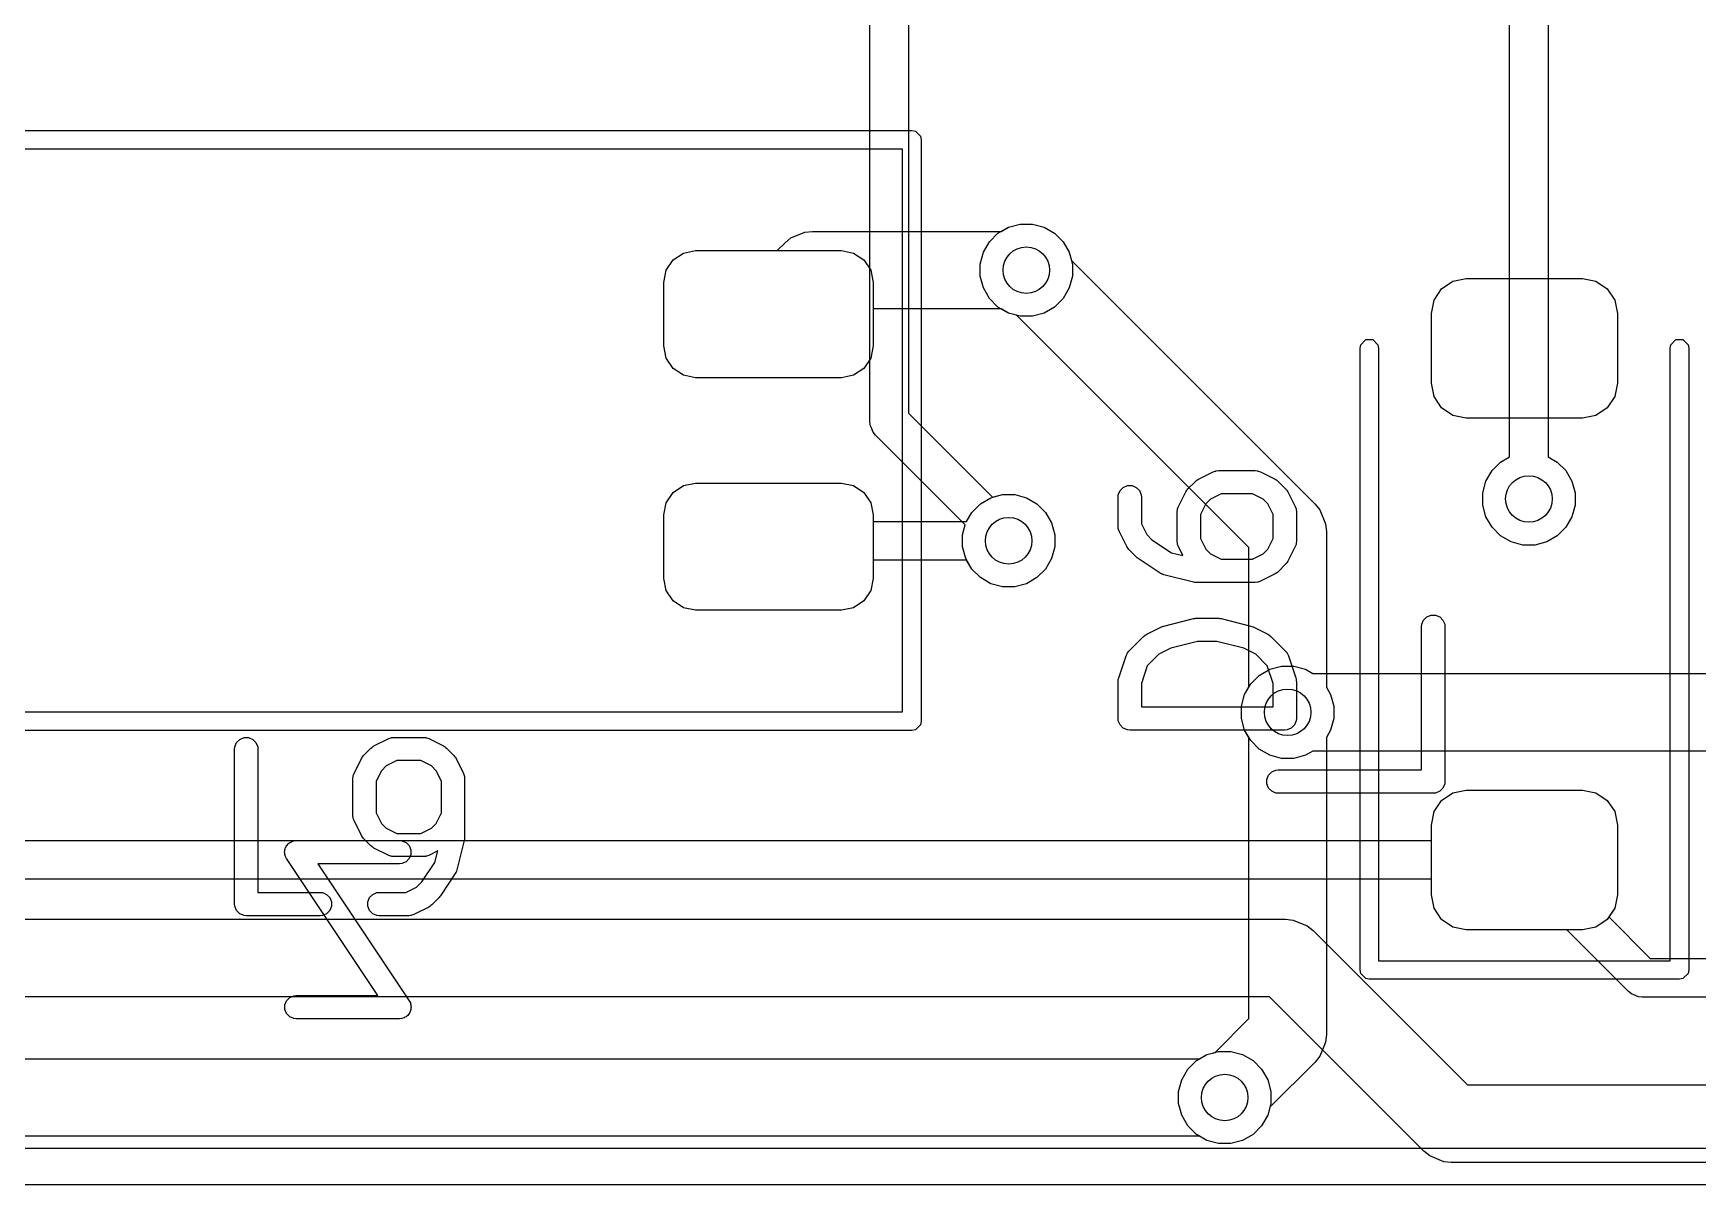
# Model space of a CAD drawing. Header units: millimetres. Extents: x 14 to 286, y -133 to -45.
# Drawn here: x 52.22 to 62.96, y -104.77 to -97.34 of the extents above; entities that cross this region are included whole.
import ezdxf

# ---------------------------------------------------------------- set-up
doc = ezdxf.new("R2010")
doc.units = ezdxf.units.MM
for name, color, linetype, true_color in [('B.Cu', 153, 'CONTINUOUS', 0x4d7fc4), ('B.Silkscreen', 31, 'CONTINUOUS', 0xe8b2a7), ('F.Cu', 13, 'CONTINUOUS', 0xc83434), ('F.Mask', 201, 'CONTINUOUS', 0xd864ff), ('F.Paste', 253, 'CONTINUOUS', 0xb4a09a), ('F.Silkscreen', 41, 'CONTINUOUS', 0xf2eda1), ('User.Drawings', 9, 'CONTINUOUS', 0xc2c2c2)]:
    doc.layers.add(name, color=color, linetype=linetype, true_color=true_color)

msp = doc.modelspace()

# ---------------------------------------------------------------- linework, layer by layer
at = {"layer": 'B.Cu', "linetype": 'CONTINUOUS'}
for p, q in [((61.9943, -93.7885), (61.9943, -100.070822)), ((61.7443, -100.070822), (61.7443, -93.840276)), ((57.8685, -94.2394), (57.8685, -99.789323)), ((57.6185, -99.8411), (57.6185, -94.291176)), ((58.389794, -98.683372), (58.445172, -98.627994)), ((58.445172, -98.627994), (58.512995, -98.588836)), ((58.512995, -98.588836), (58.588642, -98.568567)), ((58.588642, -98.568567), (58.666958, -98.568567)), ((58.666958, -98.568567), (58.742605, -98.588836)), ((58.742605, -98.588836), (58.810428, -98.627994)), ((58.810428, -98.627994), (58.865806, -98.683372)), ((58.330367, -98.826842), (58.350636, -98.751195)), ((58.350636, -98.751195), (58.389794, -98.683372)), ((58.865806, -98.683372), (58.904964, -98.751195)), ((58.904964, -98.751195), (58.919024, -98.80367)), ((58.330367, -98.905158), (58.330367, -98.826842)), ((58.919024, -98.80367), (60.489877, -100.374523)), ((58.350636, -98.980805), (58.330367, -98.905158)), ((58.389794, -99.048628), (58.350636, -98.980805)), ((58.445172, -99.104006), (58.389794, -99.048628)), ((58.512995, -99.143164), (58.445172, -99.104006)), ((58.56547, -99.157224), (58.512995, -99.143164)), ((60.0631, -100.654854), (58.56547, -99.157224)), ((57.8685, -99.789323), (58.410565, -100.331389)), ((57.620902, -99.865486), (57.6185, -99.8411)), ((57.620902, -99.865487), (57.620902, -99.865486)), ((57.626368, -99.878684), (57.620902, -99.865487)), ((57.639566, -99.910546), (57.626368, -99.878684)), ((57.639571, -99.910551), (57.639566, -99.910546)), ((57.655112, -99.929488), (57.639571, -99.910551)), ((58.233789, -100.508165), (57.655112, -99.929488)), ((61.631294, -100.159472), (61.686672, -100.104094)), ((61.686672, -100.104094), (61.7443, -100.070822)), ((61.9943, -100.070822), (62.051928, -100.104094)), ((62.051928, -100.104094), (62.107306, -100.159472)), ((61.571867, -100.302942), (61.592136, -100.227295)), ((61.592136, -100.227295), (61.631294, -100.159472)), ((62.107306, -100.159472), (62.146464, -100.227295)), ((62.146464, -100.227295), (62.166733, -100.302942)), ((58.410565, -100.331389), (58.474842, -100.314167)), ((58.474842, -100.314167), (58.553158, -100.314167)), ((58.553158, -100.314167), (58.628805, -100.334436)), ((58.628805, -100.334436), (58.696628, -100.373594)), ((61.571867, -100.381258), (61.571867, -100.302942)), ((62.166733, -100.302942), (62.166733, -100.381258)), ((58.696628, -100.373594), (58.752006, -100.428972)), ((58.752006, -100.428972), (58.791164, -100.496795)), ((60.489877, -100.374523), (60.520962, -100.412402)), ((60.520962, -100.412402), (60.520967, -100.412407)), ((60.520967, -100.412407), (60.558296, -100.502527)), ((61.592136, -100.456905), (61.571867, -100.381258)), ((61.631294, -100.524728), (61.592136, -100.456905)), ((62.146464, -100.456905), (62.107306, -100.524728)), ((62.166733, -100.381258), (62.146464, -100.456905)), ((58.216567, -100.572442), (58.233789, -100.508165)), ((58.216567, -100.650758), (58.216567, -100.572442)), ((58.791164, -100.496795), (58.811433, -100.572442)), ((58.811433, -100.572442), (58.811433, -100.650758)), ((60.558296, -100.502527), (60.5631, -100.5513)), ((60.5631, -100.5513), (60.5631, -101.556046)), ((61.686672, -100.580106), (61.631294, -100.524728)), ((61.754495, -100.619264), (61.686672, -100.580106)), ((62.051928, -100.580106), (61.984105, -100.619264)), ((62.107306, -100.524728), (62.051928, -100.580106)), ((58.236836, -100.726405), (58.216567, -100.650758)), ((58.811433, -100.650758), (58.791164, -100.726405)), ((60.0631, -101.556046), (60.0631, -100.654854)), ((61.830142, -100.639533), (61.754495, -100.619264)), ((61.908458, -100.639533), (61.830142, -100.639533)), ((61.984105, -100.619264), (61.908458, -100.639533)), ((58.275994, -100.794228), (58.236836, -100.726405)), ((58.331372, -100.849606), (58.275994, -100.794228)), ((58.752006, -100.794228), (58.696628, -100.849606)), ((58.791164, -100.726405), (58.752006, -100.794228)), ((58.399195, -100.888764), (58.331372, -100.849606)), ((58.474842, -100.909033), (58.399195, -100.888764)), ((58.628805, -100.888764), (58.553158, -100.909033)), ((58.696628, -100.849606), (58.628805, -100.888764)), ((58.553158, -100.909033), (58.474842, -100.909033)), ((60.015667, -101.678742), (60.035936, -101.603095)), ((60.035936, -101.603095), (60.0631, -101.556046)), ((60.5631, -101.556046), (60.590264, -101.603095)), ((60.590264, -101.603095), (60.610533, -101.678742)), ((60.015667, -101.757058), (60.015667, -101.678742)), ((60.035936, -101.832705), (60.015667, -101.757058)), ((60.610533, -101.757058), (60.590264, -101.832705)), ((60.610533, -101.678742), (60.610533, -101.757058)), ((60.0631, -101.879753), (60.035936, -101.832705)), ((60.590264, -101.832705), (60.5631, -101.879753)), ((60.0631, -103.693346), (60.0631, -101.879753)), ((60.5631, -101.879753), (60.5631, -103.7969)), ((59.84497, -103.911475), (60.0631, -103.693346)), ((60.5631, -103.7969), (60.558296, -103.845673)), ((60.546466, -103.874233), (60.520968, -103.935792)), ((60.558296, -103.845673), (60.546466, -103.874233)), ((59.669294, -104.020072), (59.724672, -103.964694)), ((59.724672, -103.964694), (59.792495, -103.925536)), ((59.792495, -103.925536), (59.84497, -103.911475)), ((60.489877, -103.973677), (60.198524, -104.265029)), ((60.520968, -103.935792), (60.489877, -103.973677)), ((59.609867, -104.163542), (59.630136, -104.087895)), ((59.630136, -104.087895), (59.669294, -104.020072)), ((59.609867, -104.241858), (59.609867, -104.163542)), ((59.630136, -104.317505), (59.609867, -104.241858)), ((59.669294, -104.385328), (59.630136, -104.317505)), ((60.184464, -104.317505), (60.145306, -104.385328)), ((60.198524, -104.265029), (60.184464, -104.317505)), ((59.724672, -104.440706), (59.669294, -104.385328)), ((59.792495, -104.479864), (59.724672, -104.440706)), ((60.089928, -104.440706), (60.022105, -104.479864)), ((60.145306, -104.385328), (60.089928, -104.440706)), ((59.868142, -104.500133), (59.792495, -104.479864)), ((59.946458, -104.500133), (59.868142, -104.500133)), ((60.022105, -104.479864), (59.946458, -104.500133))]:
    msp.add_line(p, q, dxfattribs=at)
at = {"layer": 'B.Cu'}
for centre in [(58.6278, -98.866), (61.8693, -100.3421), (58.514, -100.6116), (60.3131, -101.7179), (59.9073, -104.2027)]:
    msp.add_circle(centre, 0.15, dxfattribs=at)
at = {"layer": 'B.Silkscreen', "linetype": 'CONTINUOUS'}
for p, q in [((53.844166, -102.61974), (53.845607, -102.612535)), ((53.845607, -102.627024), (53.844166, -102.61974)), ((53.845607, -102.605187), (53.848448, -102.598326)), ((53.845607, -102.612535), (53.845607, -102.605187)), ((53.848448, -102.598326), (53.849905, -102.591046)), ((53.849905, -102.591046), (53.853993, -102.58494)), ((53.853993, -102.58494), (53.856806, -102.578151)), ((53.856806, -102.578151), (53.862056, -102.5729)), ((53.862056, -102.5729), (53.866188, -102.566731)), ((53.866188, -102.566731), (53.872302, -102.562654)), ((53.872302, -102.562654), (53.877498, -102.557459)), ((53.877498, -102.557459), (53.884358, -102.554617)), ((53.884358, -102.554617), (53.890537, -102.550498)), ((53.890537, -102.550498), (53.897745, -102.549072)), ((53.897745, -102.549072), (53.904534, -102.54626)), ((53.904534, -102.54626), (53.919166, -102.544819)), ((53.919166, -102.544819), (54.585832, -102.544819)), ((54.585832, -102.544819), (54.600464, -102.54626)), ((54.600464, -102.54626), (54.6275, -102.557459)), ((54.6275, -102.557459), (54.648192, -102.578151)), ((54.648192, -102.578151), (54.659391, -102.605187)), ((54.659391, -102.605187), (54.659391, -102.634451)), ((53.845607, -102.634451), (53.845607, -102.627024)), ((53.848419, -102.641239), (53.845607, -102.634451)), ((53.849845, -102.648448), (53.848419, -102.641239)), ((53.856762, -102.661421), (53.849845, -102.648448)), ((54.445693, -103.544819), (53.856762, -102.661421)), ((54.585832, -102.694819), (54.059305, -102.694819)), ((54.059305, -102.694819), (54.648236, -103.578216)), ((54.600464, -102.693378), (54.585832, -102.694819)), ((54.6275, -102.682179), (54.600464, -102.693378)), ((54.648192, -102.661487), (54.6275, -102.682179)), ((54.659391, -102.634451), (54.648192, -102.661487)), ((53.845607, -103.605187), (53.856806, -103.578151)), ((53.856806, -103.578151), (53.877498, -103.557459)), ((53.877498, -103.557459), (53.904534, -103.54626)), ((53.904534, -103.54626), (53.919166, -103.544819)), ((53.919166, -103.544819), (54.445693, -103.544819)), ((54.648236, -103.578216), (54.655153, -103.59119)), ((53.845607, -103.634451), (53.845607, -103.605187)), ((53.856806, -103.661487), (53.845607, -103.634451)), ((53.877498, -103.682179), (53.856806, -103.661487)), ((53.904534, -103.693378), (53.877498, -103.682179)), ((53.919166, -103.694819), (53.904534, -103.693378)), ((54.585753, -103.694819), (53.919166, -103.694819)), ((54.585832, -103.694819), (54.585753, -103.694819)), ((54.600464, -103.693378), (54.585832, -103.694819)), ((54.607252, -103.690565), (54.600464, -103.693378)), ((54.614461, -103.68914), (54.607252, -103.690565)), ((54.620639, -103.68502), (54.614461, -103.68914)), ((54.6275, -103.682179), (54.620639, -103.68502)), ((54.632695, -103.676983), (54.6275, -103.682179)), ((54.63881, -103.672907), (54.632695, -103.676983)), ((54.642941, -103.666737), (54.63881, -103.672907)), ((54.648192, -103.661487), (54.642941, -103.666737)), ((54.651004, -103.654697), (54.648192, -103.661487)), ((54.655093, -103.648592), (54.651004, -103.654697)), ((54.656549, -103.641311), (54.655093, -103.648592)), ((54.655153, -103.59119), (54.656578, -103.598398)), ((54.659391, -103.634451), (54.656549, -103.641311)), ((54.656578, -103.598398), (54.659391, -103.605187)), ((54.659391, -103.605187), (54.659391, -103.612613)), ((54.659391, -103.612613), (54.660832, -103.619898)), ((54.660832, -103.619898), (54.659391, -103.627102)), ((54.659391, -103.627102), (54.659391, -103.634451))]:
    msp.add_line(p, q, dxfattribs=at)
at = {"layer": 'F.Cu', "linetype": 'CONTINUOUS'}
for p, q in [((57.110108, -98.658132), (57.200228, -98.620803)), ((57.200228, -98.620803), (57.200237, -98.620803)), ((57.200237, -98.620803), (57.249, -98.616)), ((57.249, -98.616), (58.465946, -98.616)), ((58.465946, -98.616), (58.512995, -98.588836)), ((58.512995, -98.588836), (58.588642, -98.568567)), ((58.588642, -98.568567), (58.666958, -98.568567)), ((58.666958, -98.568567), (58.742605, -98.588836)), ((58.742605, -98.588836), (58.810428, -98.627994)), ((58.810428, -98.627994), (58.865806, -98.683372)), ((56.350043, -98.800043), (56.41655, -98.755605)), ((56.41655, -98.755605), (56.495, -98.74)), ((56.495, -98.74), (57.021447, -98.74)), ((57.021447, -98.74), (57.072224, -98.689223)), ((57.072224, -98.689223), (57.110108, -98.658132)), ((58.865806, -98.683372), (58.904964, -98.751195)), ((58.904964, -98.751195), (58.925233, -98.826842)), ((56.305605, -98.86655), (56.350043, -98.800043)), ((58.925233, -98.826842), (58.925233, -98.905158)), ((56.29, -98.945), (56.305605, -98.86655)), ((56.29, -99.355), (56.29, -98.945)), ((58.925233, -98.905158), (58.904964, -98.980805)), ((61.305901, -98.985901), (61.378896, -98.937127)), ((61.378896, -98.937127), (61.465, -98.92)), ((61.465, -98.92), (62.215, -98.92)), ((62.215, -98.92), (62.301104, -98.937127)), ((62.301104, -98.937127), (62.374099, -98.985901)), ((58.865806, -99.048628), (58.810428, -99.104006)), ((58.904964, -98.980805), (58.865806, -99.048628)), ((61.24, -99.145), (61.257127, -99.058896)), ((61.257127, -99.058896), (61.305901, -98.985901)), ((62.374099, -98.985901), (62.422873, -99.058896)), ((62.422873, -99.058896), (62.44, -99.145)), ((58.465946, -99.116), (57.64, -99.116)), ((57.64, -99.116), (57.64, -99.355)), ((58.512995, -99.143164), (58.465946, -99.116)), ((58.588642, -99.163433), (58.512995, -99.143164)), ((58.666958, -99.163433), (58.588642, -99.163433)), ((58.742605, -99.143164), (58.666958, -99.163433)), ((58.810428, -99.104006), (58.742605, -99.143164)), ((61.24, -99.595), (61.24, -99.145)), ((62.44, -99.145), (62.44, -99.595)), ((56.305605, -99.43345), (56.29, -99.355)), ((57.64, -99.355), (57.624395, -99.43345)), ((56.350043, -99.499957), (56.305605, -99.43345)), ((56.41655, -99.544395), (56.350043, -99.499957)), ((57.579957, -99.499957), (57.51345, -99.544395)), ((57.624395, -99.43345), (57.579957, -99.499957)), ((56.495, -99.56), (56.41655, -99.544395)), ((57.435, -99.56), (56.495, -99.56)), ((57.51345, -99.544395), (57.435, -99.56)), ((61.257127, -99.681104), (61.24, -99.595)), ((62.44, -99.595), (62.422873, -99.681104)), ((61.305901, -99.754099), (61.257127, -99.681104)), ((62.422873, -99.681104), (62.374099, -99.754099)), ((61.378896, -99.802873), (61.305901, -99.754099)), ((61.465, -99.82), (61.378896, -99.802873)), ((61.7443, -99.82), (61.465, -99.82)), ((61.7443, -100.070822), (61.7443, -99.82)), ((62.215, -99.82), (61.9943, -99.82)), ((61.9943, -99.82), (61.9943, -100.070822)), ((62.301104, -99.802873), (62.215, -99.82)), ((62.374099, -99.754099), (62.301104, -99.802873)), ((61.631294, -100.159472), (61.686672, -100.104094)), ((61.686672, -100.104094), (61.7443, -100.070822)), ((61.9943, -100.070822), (62.051928, -100.104094)), ((62.051928, -100.104094), (62.107306, -100.159472)), ((56.350043, -100.300043), (56.41655, -100.255605)), ((56.41655, -100.255605), (56.495, -100.24)), ((56.495, -100.24), (57.435, -100.24)), ((57.435, -100.24), (57.51345, -100.255605)), ((57.51345, -100.255605), (57.579957, -100.300043)), ((61.571867, -100.302942), (61.592136, -100.227295)), ((61.592136, -100.227295), (61.631294, -100.159472)), ((62.107306, -100.159472), (62.146464, -100.227295)), ((62.146464, -100.227295), (62.166733, -100.302942)), ((56.29, -100.445), (56.305605, -100.36655)), ((56.305605, -100.36655), (56.350043, -100.300043)), ((57.579957, -100.300043), (57.624395, -100.36655)), ((57.624395, -100.36655), (57.64, -100.445)), ((58.331372, -100.373594), (58.399195, -100.334436)), ((58.399195, -100.334436), (58.474842, -100.314167)), ((58.474842, -100.314167), (58.553158, -100.314167)), ((58.553158, -100.314167), (58.628805, -100.334436)), ((58.628805, -100.334436), (58.696628, -100.373594)), ((61.571867, -100.381258), (61.571867, -100.302942)), ((62.166733, -100.302942), (62.166733, -100.381258)), ((56.29, -100.855), (56.29, -100.445)), ((57.64, -100.445), (57.64, -100.4866)), ((58.242722, -100.4866), (58.275994, -100.428972)), ((58.275994, -100.428972), (58.331372, -100.373594)), ((58.696628, -100.373594), (58.752006, -100.428972)), ((58.752006, -100.428972), (58.791164, -100.496795)), ((61.592136, -100.456905), (61.571867, -100.381258)), ((61.631294, -100.524728), (61.592136, -100.456905)), ((62.146464, -100.456905), (62.107306, -100.524728)), ((62.166733, -100.381258), (62.146464, -100.456905)), ((57.64, -100.4866), (58.242722, -100.4866)), ((58.791164, -100.496795), (58.811433, -100.572442)), ((58.811433, -100.572442), (58.811433, -100.650758)), ((61.686672, -100.580106), (61.631294, -100.524728)), ((61.754495, -100.619264), (61.686672, -100.580106)), ((62.051928, -100.580106), (61.984105, -100.619264)), ((62.107306, -100.524728), (62.051928, -100.580106)), ((58.811433, -100.650758), (58.791164, -100.726405)), ((61.830142, -100.639533), (61.754495, -100.619264)), ((61.908458, -100.639533), (61.830142, -100.639533)), ((61.984105, -100.619264), (61.908458, -100.639533)), ((58.242722, -100.7366), (57.64, -100.7366)), ((57.64, -100.7366), (57.64, -100.855)), ((58.275994, -100.794228), (58.242722, -100.7366)), ((58.331372, -100.849606), (58.275994, -100.794228)), ((58.752006, -100.794228), (58.696628, -100.849606)), ((58.791164, -100.726405), (58.752006, -100.794228)), ((56.305605, -100.93345), (56.29, -100.855)), ((57.64, -100.855), (57.624395, -100.93345)), ((58.399195, -100.888764), (58.331372, -100.849606)), ((58.474842, -100.909033), (58.399195, -100.888764)), ((58.628805, -100.888764), (58.553158, -100.909033)), ((58.696628, -100.849606), (58.628805, -100.888764)), ((56.350043, -100.999957), (56.305605, -100.93345)), ((56.41655, -101.044395), (56.350043, -100.999957)), ((57.579957, -100.999957), (57.51345, -101.044395)), ((57.624395, -100.93345), (57.579957, -100.999957)), ((58.553158, -100.909033), (58.474842, -100.909033)), ((56.495, -101.06), (56.41655, -101.044395)), ((57.435, -101.06), (56.495, -101.06)), ((57.51345, -101.044395), (57.435, -101.06)), ((60.130472, -101.479894), (60.198295, -101.440736)), ((60.198295, -101.440736), (60.273942, -101.420467)), ((60.273942, -101.420467), (60.352258, -101.420467)), ((60.352258, -101.420467), (60.427905, -101.440736)), ((60.427905, -101.440736), (60.474954, -101.4679)), ((60.035936, -101.603095), (60.075094, -101.535272)), ((60.075094, -101.535272), (60.130472, -101.479894)), ((60.474954, -101.4679), (71.7181, -101.4679)), ((60.015667, -101.678742), (60.035936, -101.603095)), ((60.015667, -101.757058), (60.015667, -101.678742)), ((60.035936, -101.832705), (60.015667, -101.757058)), ((60.075094, -101.900528), (60.035936, -101.832705)), ((60.130472, -101.955906), (60.075094, -101.900528)), ((60.198295, -101.995064), (60.130472, -101.955906)), ((60.474954, -101.9679), (60.427905, -101.995064)), ((71.614546, -101.9679), (60.474954, -101.9679)), ((60.273942, -102.015333), (60.198295, -101.995064)), ((60.352258, -102.015333), (60.273942, -102.015333)), ((60.427905, -101.995064), (60.352258, -102.015333)), ((61.257127, -102.358896), (61.305901, -102.285901)), ((61.305901, -102.285901), (61.378896, -102.237127)), ((61.378896, -102.237127), (61.465, -102.22)), ((61.465, -102.22), (62.215, -102.22)), ((62.215, -102.22), (62.301104, -102.237127)), ((62.301104, -102.237127), (62.374099, -102.285901)), ((62.374099, -102.285901), (62.422873, -102.358896)), ((61.24, -102.445), (61.257127, -102.358896)), ((62.422873, -102.358896), (62.44, -102.445)), ((61.24, -102.545), (61.24, -102.445)), ((62.44, -102.445), (62.44, -102.895)), ((42.84, -102.545), (61.24, -102.545)), ((61.24, -102.795), (42.84, -102.795)), ((61.24, -102.895), (61.24, -102.795)), ((61.257127, -102.981104), (61.24, -102.895)), ((62.44, -102.895), (62.422873, -102.981104)), ((61.305901, -103.054099), (61.257127, -102.981104)), ((62.422873, -102.981104), (62.384824, -103.038047)), ((62.384824, -103.038047), (62.651777, -103.305)), ((46.138954, -103.0532), (60.3003, -103.0532)), ((60.3003, -103.0532), (60.349073, -103.058004)), ((60.349073, -103.058004), (60.439193, -103.095333)), ((60.439193, -103.095333), (60.439197, -103.095337)), ((60.439197, -103.095337), (60.477077, -103.126423)), ((60.477077, -103.126423), (61.472153, -104.1215)), ((61.378896, -103.102873), (61.305901, -103.054099)), ((61.465, -103.12), (61.378896, -103.102873)), ((62.113224, -103.12), (61.465, -103.12)), ((62.511611, -103.518388), (62.113224, -103.12)), ((62.651777, -103.305), (81.021641, -103.305)), ((60.196746, -103.5532), (46.138954, -103.5532)), ((61.191823, -104.548276), (60.196746, -103.5532)), ((62.530553, -103.533933), (62.511611, -103.518388)), ((62.530554, -103.533934), (62.530553, -103.533933)), ((62.546976, -103.540736), (62.530554, -103.533934)), ((62.575613, -103.552598), (62.546976, -103.540736)), ((62.575614, -103.552598), (62.575613, -103.552598)), ((62.6, -103.555), (62.575614, -103.552598)), ((80.986505, -103.555), (62.6, -103.555)), ((59.792495, -103.925536), (59.868142, -103.905267)), ((59.868142, -103.905267), (59.946458, -103.905267)), ((59.946458, -103.905267), (60.022105, -103.925536)), ((41.957853, -103.9527), (59.745446, -103.9527)), ((59.745446, -103.9527), (59.792495, -103.925536)), ((60.022105, -103.925536), (60.089928, -103.964694)), ((60.089928, -103.964694), (60.145306, -104.020072)), ((60.145306, -104.020072), (60.184464, -104.087895)), ((60.184464, -104.087895), (60.204733, -104.163542)), ((61.472153, -104.1215), (72.547246, -104.1215)), ((60.204733, -104.163542), (60.204733, -104.241858)), ((60.184464, -104.317505), (60.145306, -104.385328)), ((60.204733, -104.241858), (60.184464, -104.317505)), ((60.089928, -104.440706), (60.022105, -104.479864)), ((60.145306, -104.385328), (60.089928, -104.440706)), ((59.745446, -104.4527), (41.8543, -104.4527)), ((59.792495, -104.479864), (59.745446, -104.4527)), ((59.868142, -104.500133), (59.792495, -104.479864)), ((59.946458, -104.500133), (59.868142, -104.500133)), ((60.022105, -104.479864), (59.946458, -104.500133)), ((61.229702, -104.579362), (61.191823, -104.548276)), ((61.229707, -104.579367), (61.229702, -104.579362)), ((61.319827, -104.616696), (61.229707, -104.579367)), ((61.3686, -104.6215), (61.319827, -104.616696)), ((72.547246, -104.6215), (61.3686, -104.6215))]:
    msp.add_line(p, q, dxfattribs=at)
at = {"layer": 'F.Cu'}
for centre in [(58.6278, -98.866), (61.8693, -100.3421), (58.514, -100.6116), (60.3131, -101.7179), (59.9073, -104.2027)]:
    msp.add_circle(centre, 0.15, dxfattribs=at)
at = {"layer": 'F.Mask', "linetype": 'CONTINUOUS'}
for p, q in [((56.350043, -98.800043), (56.41655, -98.755605)), ((56.41655, -98.755605), (56.495, -98.74)), ((56.495, -98.74), (57.435, -98.74)), ((57.435, -98.74), (57.51345, -98.755605)), ((57.51345, -98.755605), (57.579957, -98.800043)), ((56.305605, -98.86655), (56.350043, -98.800043)), ((57.579957, -98.800043), (57.624395, -98.86655)), ((56.29, -98.945), (56.305605, -98.86655)), ((56.29, -99.355), (56.29, -98.945)), ((57.624395, -98.86655), (57.64, -98.945)), ((57.64, -98.945), (57.64, -99.355)), ((61.305901, -98.985901), (61.378896, -98.937127)), ((61.378896, -98.937127), (61.465, -98.92)), ((61.465, -98.92), (62.215, -98.92)), ((62.215, -98.92), (62.301104, -98.937127)), ((62.301104, -98.937127), (62.374099, -98.985901)), ((61.24, -99.145), (61.257127, -99.058896)), ((61.257127, -99.058896), (61.305901, -98.985901)), ((62.374099, -98.985901), (62.422873, -99.058896)), ((62.422873, -99.058896), (62.44, -99.145)), ((61.24, -99.595), (61.24, -99.145)), ((62.44, -99.145), (62.44, -99.595)), ((56.305605, -99.43345), (56.29, -99.355)), ((57.64, -99.355), (57.624395, -99.43345)), ((56.350043, -99.499957), (56.305605, -99.43345)), ((56.41655, -99.544395), (56.350043, -99.499957)), ((57.579957, -99.499957), (57.51345, -99.544395)), ((57.624395, -99.43345), (57.579957, -99.499957)), ((56.495, -99.56), (56.41655, -99.544395)), ((57.435, -99.56), (56.495, -99.56)), ((57.51345, -99.544395), (57.435, -99.56)), ((61.257127, -99.681104), (61.24, -99.595)), ((62.44, -99.595), (62.422873, -99.681104)), ((61.305901, -99.754099), (61.257127, -99.681104)), ((62.422873, -99.681104), (62.374099, -99.754099)), ((61.378896, -99.802873), (61.305901, -99.754099)), ((61.465, -99.82), (61.378896, -99.802873)), ((62.215, -99.82), (61.465, -99.82)), ((62.301104, -99.802873), (62.215, -99.82)), ((62.374099, -99.754099), (62.301104, -99.802873)), ((56.350043, -100.300043), (56.41655, -100.255605)), ((56.41655, -100.255605), (56.495, -100.24)), ((56.495, -100.24), (57.435, -100.24)), ((57.435, -100.24), (57.51345, -100.255605)), ((57.51345, -100.255605), (57.579957, -100.300043)), ((56.29, -100.445), (56.305605, -100.36655)), ((56.305605, -100.36655), (56.350043, -100.300043)), ((57.579957, -100.300043), (57.624395, -100.36655)), ((57.624395, -100.36655), (57.64, -100.445)), ((56.29, -100.855), (56.29, -100.445)), ((57.64, -100.445), (57.64, -100.855)), ((56.305605, -100.93345), (56.29, -100.855)), ((57.64, -100.855), (57.624395, -100.93345)), ((56.350043, -100.999957), (56.305605, -100.93345)), ((56.41655, -101.044395), (56.350043, -100.999957)), ((57.579957, -100.999957), (57.51345, -101.044395)), ((57.624395, -100.93345), (57.579957, -100.999957)), ((56.495, -101.06), (56.41655, -101.044395)), ((57.435, -101.06), (56.495, -101.06)), ((57.51345, -101.044395), (57.435, -101.06)), ((61.257127, -102.358896), (61.305901, -102.285901)), ((61.305901, -102.285901), (61.378896, -102.237127)), ((61.378896, -102.237127), (61.465, -102.22)), ((61.465, -102.22), (62.215, -102.22)), ((62.215, -102.22), (62.301104, -102.237127)), ((62.301104, -102.237127), (62.374099, -102.285901)), ((62.374099, -102.285901), (62.422873, -102.358896)), ((61.24, -102.445), (61.257127, -102.358896)), ((62.422873, -102.358896), (62.44, -102.445)), ((61.24, -102.895), (61.24, -102.445)), ((62.44, -102.445), (62.44, -102.895)), ((61.257127, -102.981104), (61.24, -102.895)), ((62.44, -102.895), (62.422873, -102.981104)), ((61.305901, -103.054099), (61.257127, -102.981104)), ((62.422873, -102.981104), (62.374099, -103.054099)), ((61.378896, -103.102873), (61.305901, -103.054099)), ((61.465, -103.12), (61.378896, -103.102873)), ((62.215, -103.12), (61.465, -103.12)), ((62.301104, -103.102873), (62.215, -103.12)), ((62.374099, -103.054099), (62.301104, -103.102873))]:
    msp.add_line(p, q, dxfattribs=at)
at = {"layer": 'F.Paste', "linetype": 'CONTINUOUS'}
for p, q in [((56.350043, -98.800043), (56.41655, -98.755605)), ((56.41655, -98.755605), (56.495, -98.74)), ((56.495, -98.74), (57.435, -98.74)), ((57.435, -98.74), (57.51345, -98.755605)), ((57.51345, -98.755605), (57.579957, -98.800043)), ((56.305605, -98.86655), (56.350043, -98.800043)), ((57.579957, -98.800043), (57.624395, -98.86655)), ((56.29, -98.945), (56.305605, -98.86655)), ((56.29, -99.355), (56.29, -98.945)), ((57.624395, -98.86655), (57.64, -98.945)), ((57.64, -98.945), (57.64, -99.355)), ((61.305901, -98.985901), (61.378896, -98.937127)), ((61.378896, -98.937127), (61.465, -98.92)), ((61.465, -98.92), (62.215, -98.92)), ((62.215, -98.92), (62.301104, -98.937127)), ((62.301104, -98.937127), (62.374099, -98.985901)), ((61.24, -99.145), (61.257127, -99.058896)), ((61.257127, -99.058896), (61.305901, -98.985901)), ((62.374099, -98.985901), (62.422873, -99.058896)), ((62.422873, -99.058896), (62.44, -99.145)), ((61.24, -99.595), (61.24, -99.145)), ((62.44, -99.145), (62.44, -99.595)), ((56.305605, -99.43345), (56.29, -99.355)), ((57.64, -99.355), (57.624395, -99.43345)), ((56.350043, -99.499957), (56.305605, -99.43345)), ((56.41655, -99.544395), (56.350043, -99.499957)), ((57.579957, -99.499957), (57.51345, -99.544395)), ((57.624395, -99.43345), (57.579957, -99.499957)), ((56.495, -99.56), (56.41655, -99.544395)), ((57.435, -99.56), (56.495, -99.56)), ((57.51345, -99.544395), (57.435, -99.56)), ((61.257127, -99.681104), (61.24, -99.595)), ((62.44, -99.595), (62.422873, -99.681104)), ((61.305901, -99.754099), (61.257127, -99.681104)), ((62.422873, -99.681104), (62.374099, -99.754099)), ((61.378896, -99.802873), (61.305901, -99.754099)), ((61.465, -99.82), (61.378896, -99.802873)), ((62.215, -99.82), (61.465, -99.82)), ((62.301104, -99.802873), (62.215, -99.82)), ((62.374099, -99.754099), (62.301104, -99.802873)), ((56.350043, -100.300043), (56.41655, -100.255605)), ((56.41655, -100.255605), (56.495, -100.24)), ((56.495, -100.24), (57.435, -100.24)), ((57.435, -100.24), (57.51345, -100.255605)), ((57.51345, -100.255605), (57.579957, -100.300043)), ((56.29, -100.445), (56.305605, -100.36655)), ((56.305605, -100.36655), (56.350043, -100.300043)), ((57.579957, -100.300043), (57.624395, -100.36655)), ((57.624395, -100.36655), (57.64, -100.445)), ((56.29, -100.855), (56.29, -100.445)), ((57.64, -100.445), (57.64, -100.855)), ((56.305605, -100.93345), (56.29, -100.855)), ((57.64, -100.855), (57.624395, -100.93345)), ((56.350043, -100.999957), (56.305605, -100.93345)), ((56.41655, -101.044395), (56.350043, -100.999957)), ((57.579957, -100.999957), (57.51345, -101.044395)), ((57.624395, -100.93345), (57.579957, -100.999957)), ((56.495, -101.06), (56.41655, -101.044395)), ((57.435, -101.06), (56.495, -101.06)), ((57.51345, -101.044395), (57.435, -101.06)), ((61.257127, -102.358896), (61.305901, -102.285901)), ((61.305901, -102.285901), (61.378896, -102.237127)), ((61.378896, -102.237127), (61.465, -102.22)), ((61.465, -102.22), (62.215, -102.22)), ((62.215, -102.22), (62.301104, -102.237127)), ((62.301104, -102.237127), (62.374099, -102.285901)), ((62.374099, -102.285901), (62.422873, -102.358896)), ((61.24, -102.445), (61.257127, -102.358896)), ((62.422873, -102.358896), (62.44, -102.445)), ((61.24, -102.895), (61.24, -102.445)), ((62.44, -102.445), (62.44, -102.895)), ((61.257127, -102.981104), (61.24, -102.895)), ((62.44, -102.895), (62.422873, -102.981104)), ((61.305901, -103.054099), (61.257127, -102.981104)), ((62.422873, -102.981104), (62.374099, -103.054099)), ((61.378896, -103.102873), (61.305901, -103.054099)), ((61.465, -103.12), (61.378896, -103.102873)), ((62.215, -103.12), (61.465, -103.12)), ((62.301104, -103.102873), (62.215, -103.12)), ((62.374099, -103.054099), (62.301104, -103.102873))]:
    msp.add_line(p, q, dxfattribs=at)
at = {"layer": 'F.Silkscreen', "linetype": 'CONTINUOUS'}
for p, q in [((50.59, -97.965), (57.89, -97.965)), ((57.89, -97.965), (57.912961, -97.969567)), ((57.912961, -97.969567), (57.945433, -98.002039)), ((57.945433, -98.002039), (57.95, -98.025)), ((57.83, -98.085), (50.65, -98.085)), ((57.83, -101.715), (57.83, -98.085)), ((57.95, -98.025), (57.95, -101.775)), ((60.78, -99.37), (60.784567, -99.347039)), ((60.78, -103.38), (60.78, -99.37)), ((60.784567, -99.347039), (60.817039, -99.314567)), ((60.817039, -99.314567), (60.862961, -99.314567)), ((60.862961, -99.314567), (60.895433, -99.347039)), ((60.895433, -99.347039), (60.9, -99.37)), ((60.9, -99.37), (60.9, -103.32)), ((62.78, -99.37), (62.784567, -99.347039)), ((62.78, -103.32), (62.78, -99.37)), ((62.784567, -99.347039), (62.817039, -99.314567)), ((62.817039, -99.314567), (62.862961, -99.314567)), ((62.862961, -99.314567), (62.895433, -99.347039)), ((62.895433, -99.347039), (62.9, -99.37)), ((62.9, -99.37), (62.9, -103.38)), ((59.253151, -100.267163), (59.280187, -100.255964)), ((59.280187, -100.255964), (59.309451, -100.255964)), ((59.309451, -100.255964), (59.336487, -100.267163)), ((59.670357, -100.27649), (59.717976, -100.228871)), ((59.717976, -100.228871), (59.723725, -100.224152)), ((59.723725, -100.224152), (59.725025, -100.222654)), ((59.725025, -100.222654), (59.727284, -100.221232)), ((59.727284, -100.221232), (59.729341, -100.219544)), ((59.729341, -100.219544), (59.731168, -100.218786)), ((59.731168, -100.218786), (59.737468, -100.214822)), ((59.737468, -100.214822), (59.832706, -100.167203)), ((59.832706, -100.167203), (59.846437, -100.161948)), ((59.846437, -100.161948), (59.849126, -100.161756)), ((59.849126, -100.161756), (59.851615, -100.160726)), ((59.851615, -100.160726), (59.866247, -100.159285)), ((59.866247, -100.159285), (60.104342, -100.159285)), ((60.104342, -100.159285), (60.118974, -100.160726)), ((60.118974, -100.160726), (60.121463, -100.161757)), ((60.121463, -100.161757), (60.124151, -100.161948)), ((60.124151, -100.161948), (60.137883, -100.167203)), ((60.137883, -100.167203), (60.233121, -100.214822)), ((60.233121, -100.214822), (60.239417, -100.218785)), ((60.239417, -100.218785), (60.241247, -100.219543)), ((60.241247, -100.219543), (60.243305, -100.221232)), ((60.243305, -100.221232), (60.245564, -100.222654)), ((60.245564, -100.222654), (60.246863, -100.224152)), ((60.246863, -100.224152), (60.252612, -100.22887)), ((60.252612, -100.22887), (60.300232, -100.276489)), ((59.219819, -100.329523), (59.22126, -100.314891)), ((59.219819, -100.519999), (59.219819, -100.329523)), ((59.22126, -100.314891), (59.232459, -100.287855)), ((59.232459, -100.287855), (59.253151, -100.267163)), ((59.336487, -100.267163), (59.357179, -100.287855)), ((59.357179, -100.287855), (59.368378, -100.314891)), ((59.368378, -100.314891), (59.369819, -100.329523)), ((59.369819, -100.329523), (59.369819, -100.502294)), ((59.608689, -100.39122), (59.656308, -100.295982)), ((59.656308, -100.295982), (59.660272, -100.289682)), ((59.660272, -100.289682), (59.66103, -100.287855)), ((59.66103, -100.287855), (59.662718, -100.285798)), ((59.662718, -100.285798), (59.66414, -100.283539)), ((59.66414, -100.283539), (59.665638, -100.282239)), ((59.665638, -100.282239), (59.670357, -100.27649)), ((59.815436, -100.343543), (59.785029, -100.37395)), ((59.883952, -100.309285), (59.815436, -100.343543)), ((60.086637, -100.309285), (59.883952, -100.309285)), ((60.155153, -100.343543), (60.086637, -100.309285)), ((60.185561, -100.37395), (60.155153, -100.343543)), ((60.300232, -100.276489), (60.30495, -100.282238)), ((60.30495, -100.282238), (60.30645, -100.283539)), ((60.30645, -100.283539), (60.307872, -100.285798)), ((60.307872, -100.285798), (60.30956, -100.287855)), ((60.30956, -100.287855), (60.310317, -100.289682)), ((60.310317, -100.289682), (60.314282, -100.295982)), ((60.314282, -100.295982), (60.361901, -100.39122)), ((59.600771, -100.424761), (59.602212, -100.410129)), ((59.600771, -100.615237), (59.600771, -100.424761)), ((59.602212, -100.410129), (59.603243, -100.407639)), ((59.603243, -100.407639), (59.603434, -100.404952)), ((59.603434, -100.404952), (59.608689, -100.39122)), ((59.785029, -100.37395), (59.750771, -100.442466)), ((59.750771, -100.442466), (59.750771, -100.597532)), ((60.219819, -100.442466), (60.185561, -100.37395)), ((60.219819, -100.597532), (60.219819, -100.442466)), ((60.361901, -100.39122), (60.367156, -100.404951)), ((60.367156, -100.404951), (60.367347, -100.40764)), ((60.367347, -100.40764), (60.368378, -100.410129)), ((60.368378, -100.410129), (60.369819, -100.424761)), ((60.369819, -100.424761), (60.369819, -100.615237)), ((59.22126, -100.534631), (59.219819, -100.519999)), ((59.222291, -100.53712), (59.22126, -100.534631)), ((59.222482, -100.539808), (59.222291, -100.53712)), ((59.227737, -100.55354), (59.222482, -100.539808)), ((59.275356, -100.648778), (59.227737, -100.55354)), ((59.369819, -100.502294), (59.404077, -100.57081)), ((59.404077, -100.57081), (59.437837, -100.60457)), ((59.27932, -100.655077), (59.275356, -100.648778)), ((59.280078, -100.656905), (59.27932, -100.655077)), ((59.281766, -100.658961), (59.280078, -100.656905)), ((59.283188, -100.661221), (59.281766, -100.658961)), ((59.284686, -100.66252), (59.283188, -100.661221)), ((59.289405, -100.66827), (59.284686, -100.66252)), ((59.337024, -100.715889), (59.289405, -100.66827)), ((59.437837, -100.60457), (59.563708, -100.688484)), ((59.563708, -100.688484), (59.637804, -100.707008)), ((59.602212, -100.629869), (59.600771, -100.615237)), ((59.603243, -100.632358), (59.602212, -100.629869)), ((59.603434, -100.635046), (59.603243, -100.632358)), ((59.608689, -100.648778), (59.603434, -100.635046)), ((59.637804, -100.707008), (59.608689, -100.648778)), ((59.750771, -100.597532), (59.785029, -100.666048)), ((59.785029, -100.666048), (59.815436, -100.696455)), ((60.155153, -100.696454), (60.185561, -100.666047)), ((60.185561, -100.666047), (60.219819, -100.597532)), ((60.361901, -100.648778), (60.314282, -100.744016)), ((60.367156, -100.635047), (60.361901, -100.648778)), ((60.367347, -100.632357), (60.367156, -100.635047)), ((60.368378, -100.629869), (60.367347, -100.632357)), ((60.369819, -100.615237), (60.368378, -100.629869)), ((59.337064, -100.715922), (59.337024, -100.715889)), ((59.337079, -100.715944), (59.337064, -100.715922)), ((59.34292, -100.720727), (59.337079, -100.715944)), ((59.348389, -100.725216), (59.34292, -100.720727)), ((59.348411, -100.725225), (59.348389, -100.725216)), ((59.348454, -100.72526), (59.348411, -100.725225)), ((59.491312, -100.820498), (59.348454, -100.72526)), ((59.815436, -100.696455), (59.883952, -100.730713)), ((59.883952, -100.730713), (60.086637, -100.730713)), ((60.086637, -100.730713), (60.155153, -100.696454)), ((60.300232, -100.763509), (60.252612, -100.811128)), ((60.30495, -100.757759), (60.300232, -100.763509)), ((60.30645, -100.756459), (60.30495, -100.757759)), ((60.307872, -100.754199), (60.30645, -100.756459)), ((60.30956, -100.752143), (60.307872, -100.754199)), ((60.310317, -100.750315), (60.30956, -100.752143)), ((60.314282, -100.744016), (60.310317, -100.750315)), ((59.499386, -100.824802), (59.491312, -100.820498)), ((59.500878, -100.825908), (59.499386, -100.824802)), ((59.50264, -100.826537), (59.500878, -100.825908)), ((59.504286, -100.827415), (59.50264, -100.826537)), ((59.5061, -100.827773), (59.504286, -100.827415)), ((59.514724, -100.830855), (59.5061, -100.827773)), ((59.7052, -100.878474), (59.514724, -100.830855)), ((59.707736, -100.878849), (59.7052, -100.878474)), ((59.708758, -100.879272), (59.707736, -100.878849)), ((59.71427, -100.879814), (59.708758, -100.879272)), ((59.719744, -100.880624), (59.71427, -100.879814)), ((59.720836, -100.880461), (59.719744, -100.880624)), ((59.72339, -100.880713), (59.720836, -100.880461)), ((60.104342, -100.880713), (59.72339, -100.880713)), ((60.118974, -100.879272), (60.104342, -100.880713)), ((60.121463, -100.87824), (60.118974, -100.879272)), ((60.124151, -100.87805), (60.121463, -100.87824)), ((60.137883, -100.872795), (60.124151, -100.87805)), ((60.233121, -100.825176), (60.137883, -100.872795)), ((60.239417, -100.821212), (60.233121, -100.825176)), ((60.241247, -100.820455), (60.239417, -100.821212)), ((60.243305, -100.818765), (60.241247, -100.820455)), ((60.245564, -100.817344), (60.243305, -100.818765)), ((60.246863, -100.815845), (60.245564, -100.817344)), ((60.252612, -100.811128), (60.246863, -100.815845)), ((59.514724, -101.161524), (59.7052, -101.113905)), ((59.7052, -101.113905), (59.707736, -101.113529)), ((59.707736, -101.113529), (59.708758, -101.113107)), ((59.708758, -101.113107), (59.71427, -101.112564)), ((59.71427, -101.112564), (59.719744, -101.111755)), ((59.719744, -101.111755), (59.720836, -101.111917)), ((59.720836, -101.111917), (59.72339, -101.111666)), ((59.72339, -101.111666), (59.866247, -101.111666)), ((59.866247, -101.111666), (59.8688, -101.111917)), ((59.8688, -101.111917), (59.869893, -101.111755)), ((59.869893, -101.111755), (59.875366, -101.112564)), ((59.875366, -101.112564), (59.880879, -101.113107)), ((59.880879, -101.113107), (59.8819, -101.113529)), ((59.8819, -101.113529), (59.884437, -101.113905)), ((59.884437, -101.113905), (60.074913, -101.161524)), ((59.384643, -101.228871), (59.390393, -101.22415)), ((59.390393, -101.22415), (59.391692, -101.222654)), ((59.391692, -101.222654), (59.393946, -101.221234)), ((59.393946, -101.221234), (59.396008, -101.219543)), ((59.396008, -101.219543), (59.39784, -101.218784)), ((59.39784, -101.218784), (59.404135, -101.214822)), ((59.404135, -101.214822), (59.499373, -101.167203)), ((59.499373, -101.167203), (59.500442, -101.166793)), ((59.500442, -101.166793), (59.500878, -101.166471)), ((59.500878, -101.166471), (59.507014, -101.164278)), ((59.507014, -101.164278), (59.513104, -101.161948)), ((59.513104, -101.161948), (59.513644, -101.161909)), ((59.513644, -101.161909), (59.514724, -101.161524)), ((60.074913, -101.161524), (60.075992, -101.161909)), ((60.075992, -101.161909), (60.076532, -101.161948)), ((60.076532, -101.161948), (60.082613, -101.164275)), ((60.082613, -101.164275), (60.088759, -101.166471)), ((60.088759, -101.166471), (60.089194, -101.166793)), ((60.089194, -101.166793), (60.090264, -101.167203)), ((60.090264, -101.167203), (60.185502, -101.214822)), ((60.185502, -101.214822), (60.191798, -101.218785)), ((60.191798, -101.218785), (60.193628, -101.219543)), ((60.193628, -101.219543), (60.195686, -101.221232)), ((60.195686, -101.221232), (60.197945, -101.222654)), ((60.197945, -101.222654), (60.199244, -101.224152)), ((60.199244, -101.224152), (60.204994, -101.228871)), ((59.280078, -101.335474), (59.289405, -101.324109)), ((59.289405, -101.324109), (59.384643, -101.228871)), ((59.55909, -101.305049), (59.482103, -101.343543)), ((59.732624, -101.261666), (59.55909, -101.305049)), ((59.857013, -101.261666), (59.732624, -101.261666)), ((60.030547, -101.305049), (59.857013, -101.261666)), ((60.107534, -101.343543), (60.030547, -101.305049)), ((60.204994, -101.228871), (60.300233, -101.324109)), ((60.300233, -101.324109), (60.309561, -101.335474)), ((59.223668, -101.496282), (59.271287, -101.353425)), ((59.271287, -101.353425), (59.277281, -101.34)), ((59.277281, -101.34), (59.279046, -101.337964)), ((59.279046, -101.337964), (59.280078, -101.335474)), ((59.40799, -101.417655), (59.369819, -101.532169)), ((59.482103, -101.343543), (59.40799, -101.417655)), ((60.181648, -101.417656), (60.107534, -101.343543)), ((60.219819, -101.532169), (60.181648, -101.417656)), ((60.309561, -101.335474), (60.310592, -101.337964)), ((60.310592, -101.337964), (60.312357, -101.339999)), ((60.312357, -101.339999), (60.318351, -101.353425)), ((60.318351, -101.353425), (60.36597, -101.496281)), ((59.219819, -101.519999), (59.220548, -101.512593)), ((59.219819, -101.758094), (59.219819, -101.519999)), ((59.220408, -101.510619), (59.220998, -101.508021)), ((59.220548, -101.512593), (59.220408, -101.510619)), ((59.220998, -101.508021), (59.22126, -101.505367)), ((59.22126, -101.505367), (59.222018, -101.503535)), ((59.222018, -101.503535), (59.223668, -101.496282)), ((59.369819, -101.532169), (59.369819, -101.683094)), ((60.219819, -101.683094), (60.219819, -101.532169)), ((60.36597, -101.496281), (60.367619, -101.503536)), ((60.367619, -101.503536), (60.368378, -101.505367)), ((60.368378, -101.505367), (60.368639, -101.50802)), ((60.368639, -101.50802), (60.36923, -101.510618)), ((60.36923, -101.510618), (60.369089, -101.512592)), ((60.369089, -101.512592), (60.369819, -101.519999)), ((60.369819, -101.519999), (60.369819, -101.758094)), ((51.339853, -101.715), (57.83, -101.715)), ((59.22126, -101.772726), (59.219819, -101.758094)), ((59.369819, -101.683094), (60.219819, -101.683094)), ((60.369819, -101.758094), (60.368378, -101.772726)), ((57.89, -101.835), (51.315, -101.835)), ((57.912961, -101.830433), (57.89, -101.835)), ((57.945433, -101.797961), (57.912961, -101.830433)), ((57.95, -101.775), (57.945433, -101.797961)), ((59.232459, -101.799762), (59.22126, -101.772726)), ((59.253151, -101.820454), (59.232459, -101.799762)), ((59.280187, -101.831653), (59.253151, -101.820454)), ((59.294819, -101.833094), (59.280187, -101.831653)), ((60.294819, -101.833094), (59.294819, -101.833094)), ((60.309451, -101.831653), (60.294819, -101.833094)), ((60.336487, -101.820454), (60.309451, -101.831653)), ((60.357179, -101.799762), (60.336487, -101.820454)), ((60.368378, -101.772726), (60.357179, -101.799762)), ((53.522143, -101.954819), (53.523584, -101.940187)), ((53.522143, -102.954819), (53.522143, -101.954819)), ((53.523584, -101.940187), (53.534783, -101.913151)), ((53.534783, -101.913151), (53.555475, -101.892459)), ((53.555475, -101.892459), (53.582511, -101.88126)), ((53.582511, -101.88126), (53.611775, -101.88126)), ((53.611775, -101.88126), (53.638811, -101.892459)), ((53.638811, -101.892459), (53.659503, -101.913151)), ((53.659503, -101.913151), (53.670702, -101.940187)), ((53.670702, -101.940187), (53.672143, -101.954819)), ((53.672143, -101.954819), (53.672143, -102.879819)), ((54.353634, -101.997024), (54.401253, -101.949405)), ((54.401253, -101.949405), (54.407002, -101.944686)), ((54.407002, -101.944686), (54.408302, -101.943188)), ((54.408302, -101.943188), (54.410561, -101.941766)), ((54.410561, -101.941766), (54.412618, -101.940078)), ((54.412618, -101.940078), (54.414445, -101.93932)), ((54.414445, -101.93932), (54.420745, -101.935356)), ((54.420745, -101.935356), (54.515983, -101.887737)), ((54.515983, -101.887737), (54.529714, -101.882482)), ((54.529714, -101.882482), (54.532403, -101.88229)), ((54.532403, -101.88229), (54.534892, -101.88126)), ((54.534892, -101.88126), (54.549524, -101.879819)), ((54.549524, -101.879819), (54.74, -101.879819)), ((54.74, -101.879819), (54.754632, -101.88126)), ((54.754632, -101.88126), (54.757121, -101.882291)), ((54.757121, -101.882291), (54.759809, -101.882482)), ((54.759809, -101.882482), (54.773541, -101.887737)), ((54.773541, -101.887737), (54.868779, -101.935356)), ((54.868779, -101.935356), (54.875078, -101.93932)), ((54.875078, -101.93932), (54.876906, -101.940078)), ((54.876906, -101.940078), (54.878962, -101.941766)), ((54.878962, -101.941766), (54.881222, -101.943188)), ((54.881222, -101.943188), (54.882521, -101.944686)), ((54.882521, -101.944686), (54.888271, -101.949405)), ((54.888271, -101.949405), (54.93589, -101.997024)), ((54.291966, -102.111754), (54.339585, -102.016516)), ((54.339585, -102.016516), (54.343549, -102.010216)), ((54.343549, -102.010216), (54.344307, -102.008389)), ((54.344307, -102.008389), (54.345995, -102.006332)), ((54.345995, -102.006332), (54.347417, -102.004073)), ((54.347417, -102.004073), (54.348915, -102.002773)), ((54.348915, -102.002773), (54.353634, -101.997024)), ((54.498713, -102.064077), (54.468306, -102.094484)), ((54.567229, -102.029819), (54.498713, -102.064077)), ((54.722295, -102.029819), (54.567229, -102.029819)), ((54.790811, -102.064077), (54.722295, -102.029819)), ((54.821218, -102.094484), (54.790811, -102.064077)), ((54.93589, -101.997024), (54.940608, -102.002773)), ((54.940608, -102.002773), (54.942107, -102.004073)), ((54.942107, -102.004073), (54.943528, -102.006332)), ((54.943528, -102.006332), (54.945217, -102.008389)), ((54.945217, -102.008389), (54.945974, -102.010216)), ((54.945974, -102.010216), (54.949939, -102.016516)), ((54.949939, -102.016516), (54.997558, -102.111754)), ((54.284048, -102.145295), (54.285489, -102.130663)), ((54.284048, -102.38339), (54.284048, -102.145295)), ((54.285489, -102.130663), (54.28652, -102.128173)), ((54.28652, -102.128173), (54.286711, -102.125486)), ((54.286711, -102.125486), (54.291966, -102.111754)), ((54.468306, -102.094484), (54.434048, -102.163)), ((54.434048, -102.163), (54.434048, -102.365685)), ((54.855476, -102.163), (54.821218, -102.094484)), ((54.855476, -102.365685), (54.855476, -102.163)), ((54.997558, -102.111754), (55.002813, -102.125485)), ((55.002813, -102.125485), (55.003004, -102.128174)), ((55.003004, -102.128174), (55.004035, -102.130663)), ((55.004035, -102.130663), (55.005476, -102.145295)), ((55.005476, -102.145295), (55.005476, -102.526247)), ((54.285489, -102.398022), (54.284048, -102.38339)), ((54.28652, -102.400511), (54.285489, -102.398022)), ((54.286711, -102.403199), (54.28652, -102.400511)), ((54.291966, -102.416931), (54.286711, -102.403199)), ((54.434048, -102.365685), (54.468306, -102.434201)), ((54.821218, -102.434201), (54.855476, -102.365685)), ((54.339585, -102.512169), (54.291966, -102.416931)), ((54.343549, -102.518468), (54.339585, -102.512169)), ((54.468306, -102.434201), (54.498713, -102.464608)), ((54.498713, -102.464608), (54.567229, -102.498866)), ((54.567229, -102.498866), (54.722295, -102.498866)), ((54.722295, -102.498866), (54.790811, -102.464608)), ((54.790811, -102.464608), (54.821218, -102.434201)), ((54.344307, -102.520296), (54.343549, -102.518468)), ((54.345995, -102.522352), (54.344307, -102.520296)), ((54.347417, -102.524612), (54.345995, -102.522352)), ((54.348915, -102.525911), (54.347417, -102.524612)), ((54.353634, -102.531661), (54.348915, -102.525911)), ((54.401253, -102.57928), (54.353634, -102.531661)), ((54.407002, -102.583998), (54.401253, -102.57928)), ((54.408302, -102.585497), (54.407002, -102.583998)), ((54.410561, -102.586918), (54.408302, -102.585497)), ((54.412618, -102.588607), (54.410561, -102.586918)), ((54.414445, -102.589364), (54.412618, -102.588607)), ((54.420745, -102.593329), (54.414445, -102.589364)), ((54.515983, -102.640948), (54.420745, -102.593329)), ((54.831771, -102.611833), (54.773541, -102.640948)), ((54.813247, -102.685929), (54.831771, -102.611833)), ((55.003237, -102.544437), (54.955618, -102.734913)), ((55.003612, -102.5419), (55.003237, -102.544437)), ((55.004035, -102.540879), (55.003612, -102.5419)), ((55.004577, -102.535366), (55.004035, -102.540879)), ((55.005387, -102.529893), (55.004577, -102.535366)), ((55.005476, -102.526247), (55.005224, -102.5288)), ((55.005224, -102.5288), (55.005387, -102.529893)), ((54.529714, -102.646203), (54.515983, -102.640948)), ((54.532403, -102.646394), (54.529714, -102.646203)), ((54.534892, -102.647425), (54.532403, -102.646394)), ((54.549524, -102.648866), (54.534892, -102.647425)), ((54.74, -102.648866), (54.549524, -102.648866)), ((54.729332, -102.8118), (54.813247, -102.685929)), ((54.754632, -102.647425), (54.74, -102.648866)), ((54.757121, -102.646393), (54.754632, -102.647425)), ((54.759809, -102.646203), (54.757121, -102.646393)), ((54.773541, -102.640948), (54.759809, -102.646203)), ((54.695572, -102.845561), (54.729332, -102.8118)), ((54.945261, -102.758325), (54.850023, -102.901183)), ((54.949565, -102.75025), (54.945261, -102.758325)), ((54.950671, -102.748759), (54.949565, -102.75025)), ((54.9513, -102.746996), (54.950671, -102.748759)), ((54.952178, -102.745351), (54.9513, -102.746996)), ((54.952536, -102.743536), (54.952178, -102.745351)), ((54.955618, -102.734913), (54.952536, -102.743536)), ((53.672143, -102.879819), (54.073333, -102.879819)), ((54.073333, -102.879819), (54.087965, -102.88126)), ((54.087965, -102.88126), (54.115001, -102.892459)), ((54.115001, -102.892459), (54.135693, -102.913151)), ((54.135693, -102.913151), (54.146892, -102.940187)), ((54.146892, -102.940187), (54.146892, -102.969451)), ((54.380727, -102.940187), (54.391926, -102.913151)), ((54.380727, -102.969451), (54.380727, -102.940187)), ((54.391926, -102.913151), (54.412618, -102.892459)), ((54.412618, -102.892459), (54.439654, -102.88126)), ((54.439654, -102.88126), (54.454286, -102.879819)), ((54.454286, -102.879819), (54.627057, -102.879819)), ((54.627057, -102.879819), (54.695572, -102.845561)), ((54.840652, -102.912613), (54.793034, -102.960232)), ((54.840685, -102.912572), (54.840652, -102.912613)), ((54.840707, -102.912558), (54.840685, -102.912572)), ((54.845446, -102.906771), (54.840707, -102.912558)), ((54.84998, -102.901247), (54.845446, -102.906771)), ((54.849989, -102.901223), (54.84998, -102.901247)), ((54.850023, -102.901183), (54.849989, -102.901223)), ((53.523584, -102.969451), (53.522143, -102.954819)), ((53.534783, -102.996487), (53.523584, -102.969451)), ((53.555475, -103.017179), (53.534783, -102.996487)), ((53.582511, -103.028378), (53.555475, -103.017179)), ((53.597143, -103.029819), (53.582511, -103.028378)), ((54.073333, -103.029819), (53.597143, -103.029819)), ((54.087965, -103.028378), (54.073333, -103.029819)), ((54.115001, -103.017179), (54.087965, -103.028378)), ((54.135693, -102.996487), (54.115001, -103.017179)), ((54.146892, -102.969451), (54.135693, -102.996487)), ((54.391926, -102.996487), (54.380727, -102.969451)), ((54.412618, -103.017179), (54.391926, -102.996487)), ((54.439654, -103.028378), (54.412618, -103.017179)), ((54.454286, -103.029819), (54.439654, -103.028378)), ((54.644762, -103.029819), (54.454286, -103.029819)), ((54.659394, -103.028378), (54.644762, -103.029819)), ((54.661883, -103.027346), (54.659394, -103.028378)), ((54.664571, -103.027156), (54.661883, -103.027346)), ((54.678303, -103.021901), (54.664571, -103.027156)), ((54.773541, -102.974282), (54.678303, -103.021901)), ((54.77984, -102.970317), (54.773541, -102.974282)), ((54.781668, -102.96956), (54.77984, -102.970317)), ((54.783724, -102.967872), (54.781668, -102.96956)), ((54.785984, -102.96645), (54.783724, -102.967872)), ((54.787284, -102.96495), (54.785984, -102.96645)), ((54.793034, -102.960232), (54.787284, -102.96495)), ((60.9, -103.32), (62.78, -103.32)), ((60.784567, -103.402961), (60.78, -103.38)), ((60.817039, -103.435433), (60.784567, -103.402961)), ((60.84, -103.44), (60.817039, -103.435433)), ((62.84, -103.44), (60.84, -103.44)), ((62.862961, -103.435433), (62.84, -103.44)), ((62.895433, -103.402961), (62.862961, -103.435433)), ((62.9, -103.38), (62.895433, -103.402961))]:
    msp.add_line(p, q, dxfattribs=at)
at = {"layer": 'User.Drawings', "linetype": 'CONTINUOUS'}
for p, q in [((61.19014, -101.123332), (61.210832, -101.10264)), ((61.210832, -101.10264), (61.237868, -101.091441)), ((61.237868, -101.091441), (61.267132, -101.091441)), ((61.267132, -101.091441), (61.294168, -101.10264)), ((61.294168, -101.10264), (61.31486, -101.123332)), ((61.1775, -101.165), (61.178941, -101.150368)), ((61.1775, -102.09), (61.1775, -101.165)), ((61.178941, -101.150368), (61.19014, -101.123332)), ((61.31486, -101.123332), (61.326059, -101.150368)), ((61.326059, -101.150368), (61.3275, -101.165)), ((61.3275, -101.165), (61.3275, -102.165)), ((60.178941, -102.150368), (60.19014, -102.123332)), ((60.178941, -102.179632), (60.178941, -102.150368)), ((60.19014, -102.206668), (60.178941, -102.179632)), ((60.19014, -102.123332), (60.210832, -102.10264)), ((60.210832, -102.10264), (60.237868, -102.091441)), ((60.237868, -102.091441), (60.2525, -102.09)), ((60.2525, -102.09), (61.1775, -102.09)), ((61.326059, -102.179632), (61.31486, -102.206668)), ((61.3275, -102.165), (61.326059, -102.179632)), ((60.210832, -102.22736), (60.19014, -102.206668)), ((60.237868, -102.238559), (60.210832, -102.22736)), ((60.2525, -102.24), (60.237868, -102.238559)), ((61.2525, -102.24), (60.2525, -102.24)), ((61.267132, -102.238559), (61.2525, -102.24)), ((61.294168, -102.22736), (61.267132, -102.238559)), ((61.31486, -102.206668), (61.294168, -102.22736)), ((44.8425, -104.530009), (63.701716, -104.530009)), ((63.7775, -104.765), (44.7275, -104.765))]:
    msp.add_line(p, q, dxfattribs=at)

doc.saveas('drawing.dxf')
